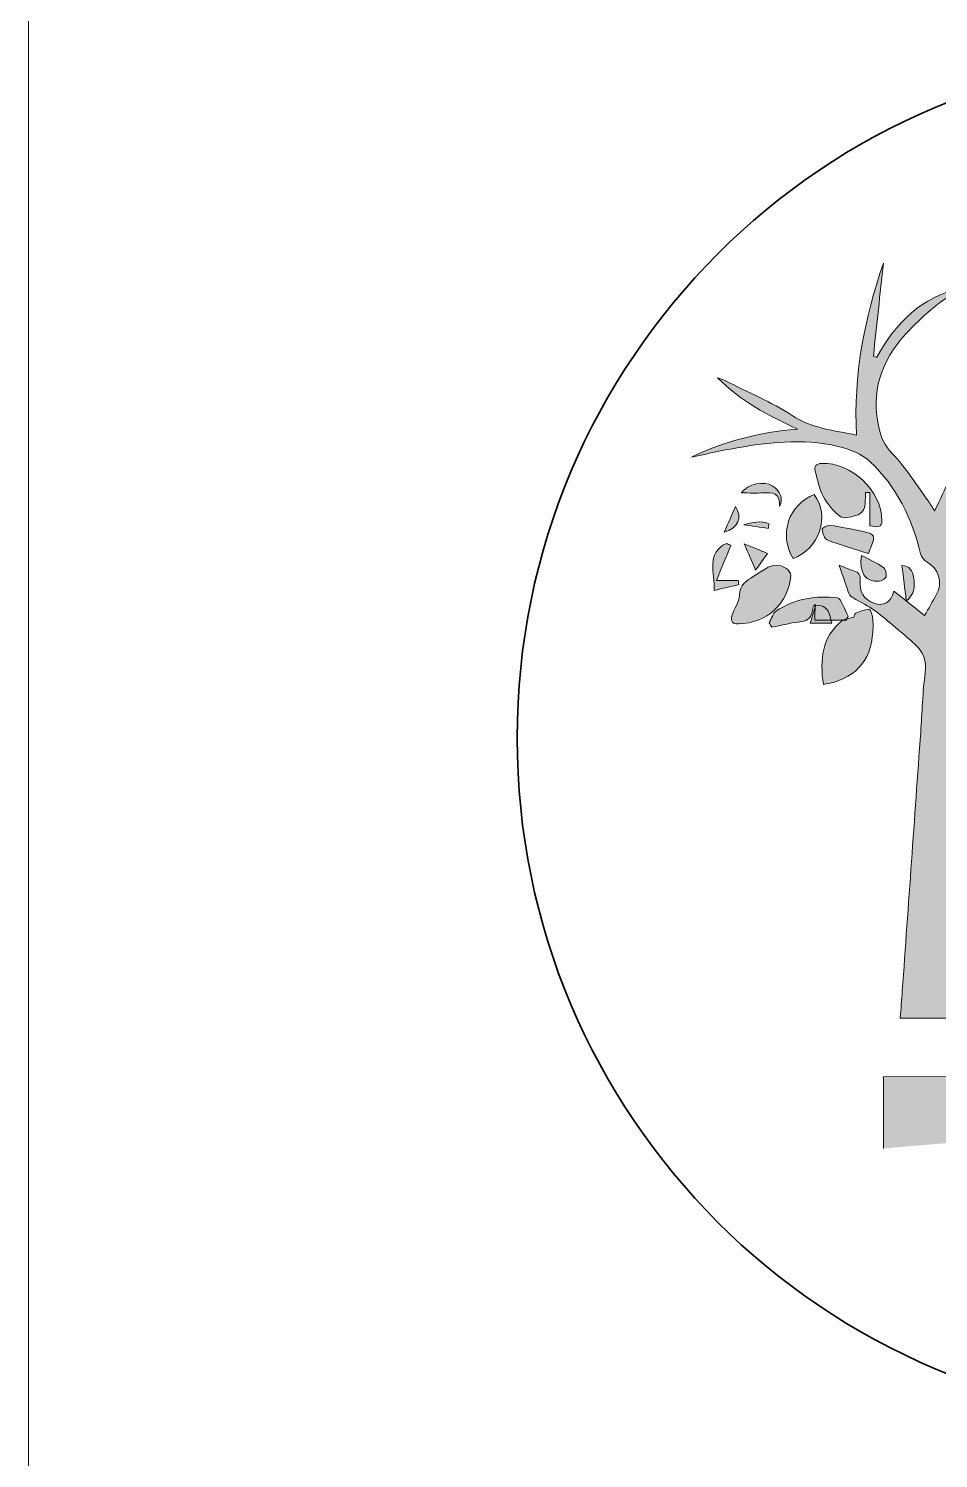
# Model space of a CAD drawing. Header units: inches. Extents: x -88 to 1851, y -517 to 1069.
# Drawn here: x -88 to 292, y 27 to 624 of the extents above; entities that cross this region are included whole.
import ezdxf

# ---------------------------------------------------------------- set-up
doc = ezdxf.new("R2010")
doc.units = ezdxf.units.IN
doc.header["$MEASUREMENT"] = 0
doc.layers.add('Layer 1', color=7, linetype='Continuous')

# ---------------------------------------------------------------- blocks, each defined once
blk = doc.blocks.new('block 4')
at = {"layer": 'Layer 1', "true_color": 0x754c24}
h = blk.add_hatch(color=27, dxfattribs=at)
h.dxf.hatch_style = 2
edge = h.paths.add_edge_path()
edge.add_spline(control_points=[(302.26, 374.32), (306.04, 377.49), (309.55, 380.07), (312.6, 383.11), (314.85, 385.36), (316.67, 386.08), (319.67, 384.44), (321.4, 383.5), (323.77, 383.73), (325.95, 384.29), (323.45, 384.78), (320.94, 385.28), (317.42, 385.97), (321.08, 389.86), (323.87, 392.84), (327.04, 396.22), (327.04, 396.22), (327.04, 393.4), (327.04, 393.4), (329.02, 397.28), (330.87, 401.34), (333.1, 405.18), (335.39, 409.11), (338.06, 412.83), (341.38, 416.3), (338.65, 408.83), (335.92, 401.36), (333.13, 393.71), (338.58, 393.54), (344.26, 398.55), (350.81, 394.07), (350.02, 393.67), (349.68, 393.43), (349.3, 393.31), (335.02, 388.89), (324.18, 379.46), (314.35, 368.77), (310.79, 364.91), (308.02, 360.29), (305.21, 355.81), (304.38, 354.48), (304.32, 352.43), (304.46, 350.76), (308.27, 304.55), (309.17, 258.25), (308.95, 211.92), (308.95, 211.65), (308.85, 211.39), (308.71, 210.71), (308.71, 210.71), (276.35, 210.71), (276.35, 210.71), (276.63, 214.55), (276.91, 218.31), (277.18, 222.07), (279.74, 258.07), (282.29, 294.08), (284.85, 330.08), (285.44, 338.37), (285.67, 346.71), (286.77, 354.92), (287.46, 359.98), (285.93, 363.73), (282.43, 366.83), (277.04, 371.61), (271.56, 376.31), (265.86, 380.73), (263.07, 382.89), (259.7, 384.31), (256.63, 386.14), (255.98, 386.52), (255.25, 387.13), (255, 387.8), (253.63, 391.45), (252.4, 395.15), (250.76, 399.88), (253.5, 398.79), (255.17, 398.01), (256.91, 397.47), (259.08, 396.8), (259.78, 395.6), (259.58, 393.25), (259.22, 388.92), (260.82, 385.62), (265.29, 384.02), (269.31, 382.57), (272.31, 383.92), (273.66, 389.02), (278.3, 385.33), (282.64, 381.88), (286.49, 378.82), (288.15, 381.74), (289.78, 384.58), (291.38, 387.45), (294.29, 392.67), (292.44, 398.42), (287.2, 401.32), (286.11, 401.92), (285.11, 403.35), (284.81, 404.59), (281.22, 419.3), (274.84, 432.62), (263.77, 443.05), (260.34, 446.3), (255.12, 448.26), (250.38, 449.4), (235.36, 453.01), (220.3, 451.06), (205.36, 448.33), (199.92, 447.35), (194.54, 446.01), (189.09, 445), (202.86, 451.51), (217.36, 455.34), (233.36, 456.69), (221.06, 462.44), (209.89, 468.15), (200.03, 478.11), (201.81, 477.41), (202.57, 477.18), (203.27, 476.83), (212.62, 472.07), (222.42, 468.02), (231.16, 462.33), (239.45, 456.94), (248.55, 456.09), (258.07, 454.15), (256.66, 479.13), (261.4, 502.83), (269.29, 526), (267.89, 513.04), (266.49, 500.08), (265.1, 487.12), (265.58, 486.95), (266.07, 486.79), (266.56, 486.63), (274.4, 500.91), (285, 511.79), (301.83, 515.62), (301.34, 515.1), (301.17, 514.79), (300.9, 514.65), (292.4, 509.88), (285.28, 503.6), (278.67, 496.37), (268.13, 484.85), (263.87, 472.08), (267.49, 456.7), (268.44, 452.65), (269.9, 449.68), (272.97, 446.5), (278.67, 440.61), (283.04, 433.42), (287.93, 426.75), (288.88, 425.44), (289.66, 424), (290.64, 422.44), (293.79, 428.99), (296.81, 435.3), (299.86, 441.61), (300.69, 443.32), (301.31, 445.21), (302.46, 446.66), (313.05, 460), (316.5, 476.17), (320.72, 492.05), (321.07, 493.35), (321.36, 494.67), (322.38, 495.93), (322.02, 491.77), (321.76, 487.61), (321.27, 483.47), (320.78, 479.31), (320.07, 475.18), (319.76, 470.58), (338.02, 490.61), (361.11, 499.9), (387.7, 501.57), (367.15, 496.77), (348.45, 488.6), (334.06, 472.78), (341.62, 473.74), (349.12, 475.13), (356.66, 475.53), (364.19, 475.93), (371.77, 475.33), (379.31, 474.74), (363.41, 473.97), (347.81, 471.86), (332.69, 466.75), (328.27, 465.25), (324.74, 463.13), (321.72, 459.12), (310.58, 444.31), (303.46, 427.64), (297.8, 410.24), (296.92, 407.55), (297.36, 404.38), (297.4, 401.44), (297.43, 398.59), (297.75, 395.74), (297.91, 392.88), (298.11, 389.22), (297.21, 385.56), (300.41, 382.28), (301.91, 380.73), (301.61, 377.44), (302.26, 374.32)], knot_values=[0, 0, 0, 0, 1, 1, 1, 2, 2, 2, 3, 3, 3, 4, 4, 4, 5, 5, 5, 6, 6, 6, 7, 7, 7, 8, 8, 8, 9, 9, 9, 10, 10, 10, 11, 11, 11, 12, 12, 12, 13, 13, 13, 14, 14, 14, 15, 15, 15, 16, 16, 16, 17, 17, 17, 18, 18, 18, 19, 19, 19, 20, 20, 20, 21, 21, 21, 22, 22, 22, 23, 23, 23, 24, 24, 24, 25, 25, 25, 26, 26, 26, 27, 27, 27, 28, 28, 28, 29, 29, 29, 30, 30, 30, 31, 31, 31, 32, 32, 32, 33, 33, 33, 34, 34, 34, 35, 35, 35, 36, 36, 36, 37, 37, 37, 38, 38, 38, 39, 39, 39, 40, 40, 40, 41, 41, 41, 42, 42, 42, 43, 43, 43, 44, 44, 44, 45, 45, 45, 46, 46, 46, 47, 47, 47, 48, 48, 48, 49, 49, 49, 50, 50, 50, 51, 51, 51, 52, 52, 52, 53, 53, 53, 54, 54, 54, 55, 55, 55, 56, 56, 56, 57, 57, 57, 58, 58, 58, 59, 59, 59, 60, 60, 60, 61, 61, 61, 62, 62, 62, 63, 63, 63, 64, 64, 64, 65, 65, 65, 66, 66, 66, 67, 67, 67, 68, 68, 68, 69, 69, 69, 69], degree=3, periodic=0)
edge.add_line((302.26, 374.32), (302.26, 374.32))
at = {"layer": 'Layer 1', "true_color": 0x78be37}
h = blk.add_hatch(color=75, dxfattribs=at)
h.dxf.hatch_style = 2
edge = h.paths.add_edge_path()
edge.add_spline(control_points=[(261.78, 430.12), (261.68, 428.03), (261.88, 425.86), (261.37, 423.87), (261.07, 422.7), (259.83, 421.24), (258.72, 420.91), (256.36, 420.21), (253.01, 419.02), (251.48, 420.08), (248.48, 422.17), (245.97, 425.37), (244.17, 428.62), (242.44, 431.75), (241.74, 435.48), (240.83, 439.02), (240.32, 441.04), (241.05, 442.26), (243.57, 442.34), (255.98, 442.73), (268.45, 431.01), (268.64, 418.59), (268.69, 415.35), (266.63, 415.65), (263.6, 416.27), (263.6, 416.27), (263.6, 430.23), (263.6, 430.23), (263, 430.19), (262.39, 430.16), (261.78, 430.12)], knot_values=[0, 0, 0, 0, 1, 1, 1, 2, 2, 2, 3, 3, 3, 4, 4, 4, 5, 5, 5, 6, 6, 6, 7, 7, 7, 8, 8, 8, 9, 9, 9, 10, 10, 10, 10], degree=3, periodic=0)
edge.add_line((261.78, 430.12), (261.78, 430.12))
h = blk.add_hatch(color=75, dxfattribs=at)
h.dxf.hatch_style = 2
edge = h.paths.add_edge_path()
edge.add_spline(control_points=[(225.95, 424.36), (226.21, 430.2), (222.92, 430.27), (219.22, 430.03), (216.3, 429.84), (213.37, 430), (209.9, 430), (212.71, 433.9), (219.61, 435.11), (222.86, 432.97), (226.3, 430.69), (227.58, 427.68), (225.95, 424.36)], knot_values=[0, 0, 0, 0, 1, 1, 1, 2, 2, 2, 3, 3, 3, 4, 4, 4, 4], degree=3, periodic=0)
edge.add_line((225.95, 424.36), (225.95, 424.36))
h = blk.add_hatch(color=75, dxfattribs=at)
h.dxf.hatch_style = 2
edge = h.paths.add_edge_path()
edge.add_spline(control_points=[(207.46, 424.27), (210.61, 419.81), (208.48, 415.31), (202.82, 413.58), (204.6, 417.68), (206.03, 420.97), (207.46, 424.27)], knot_values=[0, 0, 0, 0, 1, 1, 1, 2, 2, 2, 2], degree=3, periodic=0)
edge.add_line((207.46, 424.27), (207.46, 424.27))
h = blk.add_hatch(color=75, dxfattribs=at)
h.dxf.hatch_style = 2
edge = h.paths.add_edge_path()
edge.add_spline(control_points=[(231.58, 402.6), (225.44, 412.58), (229.7, 425.19), (240.43, 429.34), (247, 420.32), (242.59, 406.63), (231.58, 402.6)], knot_values=[0, 0, 0, 0, 1, 1, 1, 2, 2, 2, 2], degree=3, periodic=0)
edge.add_line((231.58, 402.6), (231.58, 402.6))
h = blk.add_hatch(color=75, dxfattribs=at)
h.dxf.hatch_style = 2
edge = h.paths.add_edge_path()
edge.add_spline(control_points=[(221.19, 415.2), (217.79, 415.7), (214.39, 416.21), (210.99, 416.72), (214.56, 417.52), (218.19, 418.76), (221.44, 417.1), (221.35, 416.47), (221.27, 415.83), (221.19, 415.2)], knot_values=[0, 0, 0, 0, 1, 1, 1, 2, 2, 2, 3, 3, 3, 3], degree=3, periodic=0)
edge.add_line((221.19, 415.2), (221.19, 415.2))
h = blk.add_hatch(color=75, dxfattribs=at)
h.dxf.hatch_style = 2
edge = h.paths.add_edge_path()
edge.add_spline(control_points=[(263, 404.74), (256.99, 406.65), (251.26, 408.26), (245.73, 410.41), (244.58, 410.85), (243.99, 413.21), (243.64, 414.8), (243.57, 415.14), (245.77, 416.57), (246.79, 416.44), (251.49, 415.81), (256.15, 414.92), (260.79, 413.92), (265.71, 412.85), (265.94, 412.29), (264.2, 407.66), (263.87, 406.78), (263.49, 405.92), (263, 404.74)], knot_values=[0, 0, 0, 0, 1, 1, 1, 2, 2, 2, 3, 3, 3, 4, 4, 4, 5, 5, 5, 6, 6, 6, 6], degree=3, periodic=0)
edge.add_line((263, 404.74), (263, 404.74))
h = blk.add_hatch(color=75, dxfattribs=at)
h.dxf.hatch_style = 2
edge = h.paths.add_edge_path()
edge.add_spline(control_points=[(205.54, 408.04), (203.67, 403.47), (201.8, 398.9), (199.56, 393.41), (199.56, 393.41), (208.69, 393.41), (208.69, 393.41), (208.74, 392.84), (208.8, 392.28), (208.86, 391.71), (205.48, 390.9), (202.09, 390.09), (198.65, 389.27), (198.71, 396.7), (195.18, 404.87), (203.71, 408.93), (204.32, 408.63), (204.93, 408.34), (205.54, 408.04)], knot_values=[0, 0, 0, 0, 1, 1, 1, 2, 2, 2, 3, 3, 3, 4, 4, 4, 5, 5, 5, 6, 6, 6, 6], degree=3, periodic=0)
edge.add_line((205.54, 408.04), (205.54, 408.04))
h = blk.add_hatch(color=75, dxfattribs=at)
h.dxf.hatch_style = 2
edge = h.paths.add_edge_path()
edge.add_spline(control_points=[(215.87, 397.72), (214.26, 401.53), (212.97, 404.58), (211.19, 408.77), (214.92, 407.24), (217.66, 406.1), (220.92, 404.76), (219.14, 402.27), (217.76, 400.35), (215.87, 397.72)], knot_values=[0, 0, 0, 0, 1, 1, 1, 2, 2, 2, 3, 3, 3, 3], degree=3, periodic=0)
edge.add_line((215.87, 397.72), (215.87, 397.72))
h = blk.add_hatch(color=75, dxfattribs=at)
h.dxf.hatch_style = 2
edge = h.paths.add_edge_path()
edge.add_spline(control_points=[(208.79, 375.38), (206.32, 374.96), (205.31, 376.49), (205.97, 378.73), (206.83, 381.65), (209.18, 384.41), (209.19, 387.25), (209.2, 391.68), (212.2, 393.49), (214.92, 395.07), (219.02, 397.45), (222.98, 401.84), (228.55, 398.63), (229.54, 398.06), (230.68, 396.53), (230.61, 395.52), (229.81, 384.03), (220.41, 375.37), (208.79, 375.38)], knot_values=[0, 0, 0, 0, 1, 1, 1, 2, 2, 2, 3, 3, 3, 4, 4, 4, 5, 5, 5, 6, 6, 6, 6], degree=3, periodic=0)
edge.add_line((208.79, 375.38), (208.79, 375.38))
h = blk.add_hatch(color=75, dxfattribs=at)
h.dxf.hatch_style = 2
edge = h.paths.add_edge_path()
edge.add_spline(control_points=[(260.18, 403.93), (263.5, 402.14), (266.57, 400.75), (269.31, 398.86), (270.2, 398.24), (270.69, 396.23), (270.44, 395.05), (270.28, 394.21), (268.61, 393.23), (267.52, 393.11), (261.96, 392.52), (258.98, 396.58), (260.18, 403.93)], knot_values=[0, 0, 0, 0, 1, 1, 1, 2, 2, 2, 3, 3, 3, 4, 4, 4, 4], degree=3, periodic=0)
edge.add_line((260.18, 403.93), (260.18, 403.93))
h = blk.add_hatch(color=75, dxfattribs=at)
h.dxf.hatch_style = 2
edge = h.paths.add_edge_path()
edge.add_spline(control_points=[(278.83, 384.81), (278.17, 390.28), (277.62, 394.92), (277.05, 399.74), (280.25, 399.66), (281.41, 397.33), (281.87, 394.8), (282.52, 391.3), (282.46, 387.77), (278.83, 384.81)], knot_values=[0, 0, 0, 0, 1, 1, 1, 2, 2, 2, 3, 3, 3, 3], degree=3, periodic=0)
edge.add_line((278.83, 384.81), (278.83, 384.81))
h = blk.add_hatch(color=75, dxfattribs=at)
h.dxf.hatch_style = 2
edge = h.paths.add_edge_path()
edge.add_spline(control_points=[(221.58, 375.77), (222.5, 377.42), (223.25, 379.88), (224.36, 380.61), (232.66, 386.06), (241.36, 387.13), (250.06, 386.24), (251.66, 386.07), (253.11, 381.22), (254.62, 378.53), (254.32, 378), (254.03, 377.46), (253.73, 376.92), (253.73, 376.92), (240.61, 376.92), (240.61, 376.92), (240.68, 379.39), (240.73, 381.17), (240.79, 383.44), (240.43, 382.93), (240.04, 382.66), (239.98, 382.25), (239.34, 377.72), (237.66, 376.52), (235.17, 376.28), (230.98, 375.89), (226.82, 374.73), (222.64, 373.89), (222.29, 374.51), (221.94, 375.14), (221.58, 375.77)], knot_values=[0, 0, 0, 0, 1, 1, 1, 2, 2, 2, 3, 3, 3, 4, 4, 4, 5, 5, 5, 6, 6, 6, 7, 7, 7, 8, 8, 8, 9, 9, 9, 10, 10, 10, 10], degree=3, periodic=0)
edge.add_line((221.58, 375.77), (221.58, 375.77))
h = blk.add_hatch(color=75, dxfattribs=at)
h.dxf.hatch_style = 2
edge = h.paths.add_edge_path()
edge.add_spline(control_points=[(247.69, 375.65), (247.69, 375.65), (238.74, 375.65), (238.74, 375.65), (239.64, 378.52), (240.37, 380.86), (241.08, 383.1), (246.49, 383.18), (246.72, 379.48), (247.69, 375.65)], knot_values=[0, 0, 0, 0, 1, 1, 1, 2, 2, 2, 3, 3, 3, 3], degree=3, periodic=0)
edge.add_line((247.69, 375.65), (247.69, 375.65))
h = blk.add_hatch(color=75, dxfattribs=at)
h.dxf.hatch_style = 2
edge = h.paths.add_edge_path()
edge.add_spline(control_points=[(244.2, 350.02), (242.77, 360.53), (243.5, 369.73), (251.94, 376.55), (253.03, 377.43), (254.78, 377.5), (256.99, 378.18), (256.96, 378.11), (257.1, 379.43), (257.72, 379.73), (259.51, 380.58), (261.48, 381.37), (263.4, 381.41), (263.89, 381.42), (264.83, 378.59), (264.9, 377.04), (265.58, 362.85), (260.37, 354.62), (248.51, 350.91), (247.26, 350.52), (245.92, 350.37), (244.2, 350.02)], knot_values=[0, 0, 0, 0, 1, 1, 1, 2, 2, 2, 3, 3, 3, 4, 4, 4, 5, 5, 5, 6, 6, 6, 7, 7, 7, 7], degree=3, periodic=0)
edge.add_line((244.2, 350.02), (244.2, 350.02))
at = {"layer": 'Layer 1', "true_color": 0xfbb03b}
h = blk.add_hatch(color=40, dxfattribs=at)
h.dxf.hatch_style = 2
h.paths.add_polyline_path([(269.28, 156.29), (269.28, 186.19), (630.97, 186.76)])
at = {"layer": 'Layer 1', "lineweight": 0}
for points in [[(-87.73, 1069.39), (1851.08, 1069.39), (1851.08, -516.91), (-87.73, -516.91), (-87.73, 1069.39)], [(269.28, 156.29), (269.28, 186.19), (630.97, 186.76)]]:
    blk.add_lwpolyline(points, dxfattribs=at)
at = {"layer": 'Layer 1', "color": 7, "lineweight": 35, "true_color": 0xffffff}
blk.add_open_spline([(687.92, 327.66), (687.92, 169.81), (559.96, 41.85), (402.11, 41.85), (244.27, 41.85), (116.31, 169.81), (116.31, 327.66), (116.31, 485.5), (244.27, 613.46), (402.11, 613.46), (559.96, 613.46), (687.92, 485.5), (687.92, 327.66)], degree=3, knots=[0, 0, 0, 0, 1, 1, 1, 2, 2, 2, 3, 3, 3, 4, 4, 4, 4], dxfattribs=at)
at = {"layer": 'Layer 1', "lineweight": 0}
for points, knots in [([(302.26, 374.32), (306.04, 377.49), (309.55, 380.07), (312.6, 383.11), (314.85, 385.36), (316.67, 386.08), (319.67, 384.44), (321.4, 383.5), (323.77, 383.73), (325.95, 384.29), (323.45, 384.78), (320.94, 385.28), (317.42, 385.97), (321.08, 389.86), (323.87, 392.84), (327.04, 396.22), (327.04, 396.22), (327.04, 393.4), (327.04, 393.4), (329.02, 397.28), (330.87, 401.34), (333.1, 405.18), (335.39, 409.11), (338.06, 412.83), (341.38, 416.3), (338.65, 408.83), (335.92, 401.36), (333.13, 393.71), (338.58, 393.54), (344.26, 398.55), (350.81, 394.07), (350.02, 393.67), (349.68, 393.43), (349.3, 393.31), (335.02, 388.89), (324.18, 379.46), (314.35, 368.77), (310.79, 364.91), (308.02, 360.29), (305.21, 355.81), (304.38, 354.48), (304.32, 352.43), (304.46, 350.76), (308.27, 304.55), (309.17, 258.25), (308.95, 211.92), (308.95, 211.65), (308.85, 211.39), (308.71, 210.71), (308.71, 210.71), (276.35, 210.71), (276.35, 210.71), (276.63, 214.55), (276.91, 218.31), (277.18, 222.07), (279.74, 258.07), (282.29, 294.08), (284.85, 330.08), (285.44, 338.37), (285.67, 346.71), (286.77, 354.92), (287.46, 359.98), (285.93, 363.73), (282.43, 366.83), (277.04, 371.61), (271.56, 376.31), (265.86, 380.73), (263.07, 382.89), (259.7, 384.31), (256.63, 386.14), (255.98, 386.52), (255.25, 387.13), (255, 387.8), (253.63, 391.45), (252.4, 395.15), (250.76, 399.88), (253.5, 398.79), (255.17, 398.01), (256.91, 397.47), (259.08, 396.8), (259.78, 395.6), (259.58, 393.25), (259.22, 388.92), (260.82, 385.62), (265.29, 384.02), (269.31, 382.57), (272.31, 383.92), (273.66, 389.02), (278.3, 385.33), (282.64, 381.88), (286.49, 378.82), (288.15, 381.74), (289.78, 384.58), (291.38, 387.45), (294.29, 392.67), (292.44, 398.42), (287.2, 401.32), (286.11, 401.92), (285.11, 403.35), (284.81, 404.59), (281.22, 419.3), (274.84, 432.62), (263.77, 443.05), (260.34, 446.3), (255.12, 448.26), (250.38, 449.4), (235.36, 453.01), (220.3, 451.06), (205.36, 448.33), (199.92, 447.35), (194.54, 446.01), (189.09, 445), (202.86, 451.51), (217.36, 455.34), (233.36, 456.69), (221.06, 462.44), (209.89, 468.15), (200.03, 478.11), (201.81, 477.41), (202.57, 477.18), (203.27, 476.83), (212.62, 472.07), (222.42, 468.02), (231.16, 462.33), (239.45, 456.94), (248.55, 456.09), (258.07, 454.15), (256.66, 479.13), (261.4, 502.83), (269.29, 526), (267.89, 513.04), (266.49, 500.08), (265.1, 487.12), (265.58, 486.95), (266.07, 486.79), (266.56, 486.63), (274.4, 500.91), (285, 511.79), (301.83, 515.62), (301.34, 515.1), (301.17, 514.79), (300.9, 514.65), (292.4, 509.88), (285.28, 503.6), (278.67, 496.37), (268.13, 484.85), (263.87, 472.08), (267.49, 456.7), (268.44, 452.65), (269.9, 449.68), (272.97, 446.5), (278.67, 440.61), (283.04, 433.42), (287.93, 426.75), (288.88, 425.44), (289.66, 424), (290.64, 422.44), (293.79, 428.99), (296.81, 435.3), (299.86, 441.61), (300.69, 443.32), (301.31, 445.21), (302.46, 446.66), (313.05, 460), (316.5, 476.17), (320.72, 492.05), (321.07, 493.35), (321.36, 494.67), (322.38, 495.93), (322.02, 491.77), (321.76, 487.61), (321.27, 483.47), (320.78, 479.31), (320.07, 475.18), (319.76, 470.58), (338.02, 490.61), (361.11, 499.9), (387.7, 501.57), (367.15, 496.77), (348.45, 488.6), (334.06, 472.78), (341.62, 473.74), (349.12, 475.13), (356.66, 475.53), (364.19, 475.93), (371.77, 475.33), (379.31, 474.74), (363.41, 473.97), (347.81, 471.86), (332.69, 466.75), (328.27, 465.25), (324.74, 463.13), (321.72, 459.12), (310.58, 444.31), (303.46, 427.64), (297.8, 410.24), (296.92, 407.55), (297.36, 404.38), (297.4, 401.44), (297.43, 398.59), (297.75, 395.74), (297.91, 392.88), (298.11, 389.22), (297.21, 385.56), (300.41, 382.28), (301.91, 380.73), (301.61, 377.44), (302.26, 374.32)], [0, 0, 0, 0, 1, 1, 1, 2, 2, 2, 3, 3, 3, 4, 4, 4, 5, 5, 5, 6, 6, 6, 7, 7, 7, 8, 8, 8, 9, 9, 9, 10, 10, 10, 11, 11, 11, 12, 12, 12, 13, 13, 13, 14, 14, 14, 15, 15, 15, 16, 16, 16, 17, 17, 17, 18, 18, 18, 19, 19, 19, 20, 20, 20, 21, 21, 21, 22, 22, 22, 23, 23, 23, 24, 24, 24, 25, 25, 25, 26, 26, 26, 27, 27, 27, 28, 28, 28, 29, 29, 29, 30, 30, 30, 31, 31, 31, 32, 32, 32, 33, 33, 33, 34, 34, 34, 35, 35, 35, 36, 36, 36, 37, 37, 37, 38, 38, 38, 39, 39, 39, 40, 40, 40, 41, 41, 41, 42, 42, 42, 43, 43, 43, 44, 44, 44, 45, 45, 45, 46, 46, 46, 47, 47, 47, 48, 48, 48, 49, 49, 49, 50, 50, 50, 51, 51, 51, 52, 52, 52, 53, 53, 53, 54, 54, 54, 55, 55, 55, 56, 56, 56, 57, 57, 57, 58, 58, 58, 59, 59, 59, 60, 60, 60, 61, 61, 61, 62, 62, 62, 63, 63, 63, 64, 64, 64, 65, 65, 65, 66, 66, 66, 67, 67, 67, 68, 68, 68, 69, 69, 69, 69]), ([(261.78, 430.12), (261.68, 428.03), (261.88, 425.86), (261.37, 423.87), (261.07, 422.7), (259.83, 421.24), (258.72, 420.91), (256.36, 420.21), (253.01, 419.02), (251.48, 420.08), (248.48, 422.17), (245.97, 425.37), (244.17, 428.62), (242.44, 431.75), (241.74, 435.48), (240.83, 439.02), (240.32, 441.04), (241.05, 442.26), (243.57, 442.34), (255.98, 442.73), (268.45, 431.01), (268.64, 418.59), (268.69, 415.35), (266.63, 415.65), (263.6, 416.27), (263.6, 416.27), (263.6, 430.23), (263.6, 430.23), (263, 430.19), (262.39, 430.16), (261.78, 430.12)], [0, 0, 0, 0, 1, 1, 1, 2, 2, 2, 3, 3, 3, 4, 4, 4, 5, 5, 5, 6, 6, 6, 7, 7, 7, 8, 8, 8, 9, 9, 9, 10, 10, 10, 10]), ([(225.95, 424.36), (226.21, 430.2), (222.92, 430.27), (219.22, 430.03), (216.3, 429.84), (213.37, 430), (209.9, 430), (212.71, 433.9), (219.61, 435.11), (222.86, 432.97), (226.3, 430.69), (227.58, 427.68), (225.95, 424.36)], [0, 0, 0, 0, 1, 1, 1, 2, 2, 2, 3, 3, 3, 4, 4, 4, 4]), ([(207.46, 424.27), (210.61, 419.81), (208.48, 415.31), (202.82, 413.58), (204.6, 417.68), (206.03, 420.97), (207.46, 424.27)], [0, 0, 0, 0, 1, 1, 1, 2, 2, 2, 2]), ([(231.58, 402.6), (225.44, 412.58), (229.7, 425.19), (240.43, 429.34), (247, 420.32), (242.59, 406.63), (231.58, 402.6)], [0, 0, 0, 0, 1, 1, 1, 2, 2, 2, 2]), ([(221.19, 415.2), (217.79, 415.7), (214.39, 416.21), (210.99, 416.72), (214.56, 417.52), (218.19, 418.76), (221.44, 417.1), (221.35, 416.47), (221.27, 415.83), (221.19, 415.2)], [0, 0, 0, 0, 1, 1, 1, 2, 2, 2, 3, 3, 3, 3]), ([(263, 404.74), (256.99, 406.65), (251.26, 408.26), (245.73, 410.41), (244.58, 410.85), (243.99, 413.21), (243.64, 414.8), (243.57, 415.14), (245.77, 416.57), (246.79, 416.44), (251.49, 415.81), (256.15, 414.92), (260.79, 413.92), (265.71, 412.85), (265.94, 412.29), (264.2, 407.66), (263.87, 406.78), (263.49, 405.92), (263, 404.74)], [0, 0, 0, 0, 1, 1, 1, 2, 2, 2, 3, 3, 3, 4, 4, 4, 5, 5, 5, 6, 6, 6, 6]), ([(205.54, 408.04), (203.67, 403.47), (201.8, 398.9), (199.56, 393.41), (199.56, 393.41), (208.69, 393.41), (208.69, 393.41), (208.74, 392.84), (208.8, 392.28), (208.86, 391.71), (205.48, 390.9), (202.09, 390.09), (198.65, 389.27), (198.71, 396.7), (195.18, 404.87), (203.71, 408.93), (204.32, 408.63), (204.93, 408.34), (205.54, 408.04)], [0, 0, 0, 0, 1, 1, 1, 2, 2, 2, 3, 3, 3, 4, 4, 4, 5, 5, 5, 6, 6, 6, 6]), ([(215.87, 397.72), (214.26, 401.53), (212.97, 404.58), (211.19, 408.77), (214.92, 407.24), (217.66, 406.1), (220.92, 404.76), (219.14, 402.27), (217.76, 400.35), (215.87, 397.72)], [0, 0, 0, 0, 1, 1, 1, 2, 2, 2, 3, 3, 3, 3]), ([(208.79, 375.38), (206.32, 374.96), (205.31, 376.49), (205.97, 378.73), (206.83, 381.65), (209.18, 384.41), (209.19, 387.25), (209.2, 391.68), (212.2, 393.49), (214.92, 395.07), (219.02, 397.45), (222.98, 401.84), (228.55, 398.63), (229.54, 398.06), (230.68, 396.53), (230.61, 395.52), (229.81, 384.03), (220.41, 375.37), (208.79, 375.38)], [0, 0, 0, 0, 1, 1, 1, 2, 2, 2, 3, 3, 3, 4, 4, 4, 5, 5, 5, 6, 6, 6, 6]), ([(260.18, 403.93), (263.5, 402.14), (266.57, 400.75), (269.31, 398.86), (270.2, 398.24), (270.69, 396.23), (270.44, 395.05), (270.28, 394.21), (268.61, 393.23), (267.52, 393.11), (261.96, 392.52), (258.98, 396.58), (260.18, 403.93)], [0, 0, 0, 0, 1, 1, 1, 2, 2, 2, 3, 3, 3, 4, 4, 4, 4]), ([(278.83, 384.81), (278.17, 390.28), (277.62, 394.92), (277.05, 399.74), (280.25, 399.66), (281.41, 397.33), (281.87, 394.8), (282.52, 391.3), (282.46, 387.77), (278.83, 384.81)], [0, 0, 0, 0, 1, 1, 1, 2, 2, 2, 3, 3, 3, 3]), ([(221.58, 375.77), (222.5, 377.42), (223.25, 379.88), (224.36, 380.61), (232.66, 386.06), (241.36, 387.13), (250.06, 386.24), (251.66, 386.07), (253.11, 381.22), (254.62, 378.53), (254.32, 378), (254.03, 377.46), (253.73, 376.92), (253.73, 376.92), (240.61, 376.92), (240.61, 376.92), (240.68, 379.39), (240.73, 381.17), (240.79, 383.44), (240.43, 382.93), (240.04, 382.66), (239.98, 382.25), (239.34, 377.72), (237.66, 376.52), (235.17, 376.28), (230.98, 375.89), (226.82, 374.73), (222.64, 373.89), (222.29, 374.51), (221.94, 375.14), (221.58, 375.77)], [0, 0, 0, 0, 1, 1, 1, 2, 2, 2, 3, 3, 3, 4, 4, 4, 5, 5, 5, 6, 6, 6, 7, 7, 7, 8, 8, 8, 9, 9, 9, 10, 10, 10, 10]), ([(247.69, 375.65), (247.69, 375.65), (238.74, 375.65), (238.74, 375.65), (239.64, 378.52), (240.37, 380.86), (241.08, 383.1), (246.49, 383.18), (246.72, 379.48), (247.69, 375.65)], [0, 0, 0, 0, 1, 1, 1, 2, 2, 2, 3, 3, 3, 3]), ([(244.2, 350.02), (242.77, 360.53), (243.5, 369.73), (251.94, 376.55), (253.03, 377.43), (254.78, 377.5), (256.99, 378.18), (256.96, 378.11), (257.1, 379.43), (257.72, 379.73), (259.51, 380.58), (261.48, 381.37), (263.4, 381.41), (263.89, 381.42), (264.83, 378.59), (264.9, 377.04), (265.58, 362.85), (260.37, 354.62), (248.51, 350.91), (247.26, 350.52), (245.92, 350.37), (244.2, 350.02)], [0, 0, 0, 0, 1, 1, 1, 2, 2, 2, 3, 3, 3, 4, 4, 4, 5, 5, 5, 6, 6, 6, 7, 7, 7, 7])]:
    blk.add_open_spline(points, degree=3, knots=knots, dxfattribs=at)
blk = doc.blocks.new('block 3')
at = {"layer": 'Layer 1'}
blk.add_blockref('block 4', (0, 0), dxfattribs=at)
blk = doc.blocks.new('block 2')
at = {"layer": 'Layer 1'}
blk.add_blockref('block 3', (0, 0), dxfattribs=at)

msp = doc.modelspace()

# ---------------------------------------------------------------- block references
at = {"layer": 'Layer 1'}
msp.add_blockref('block 2', (0, 0), dxfattribs=at)

doc.saveas('drawing.dxf')
